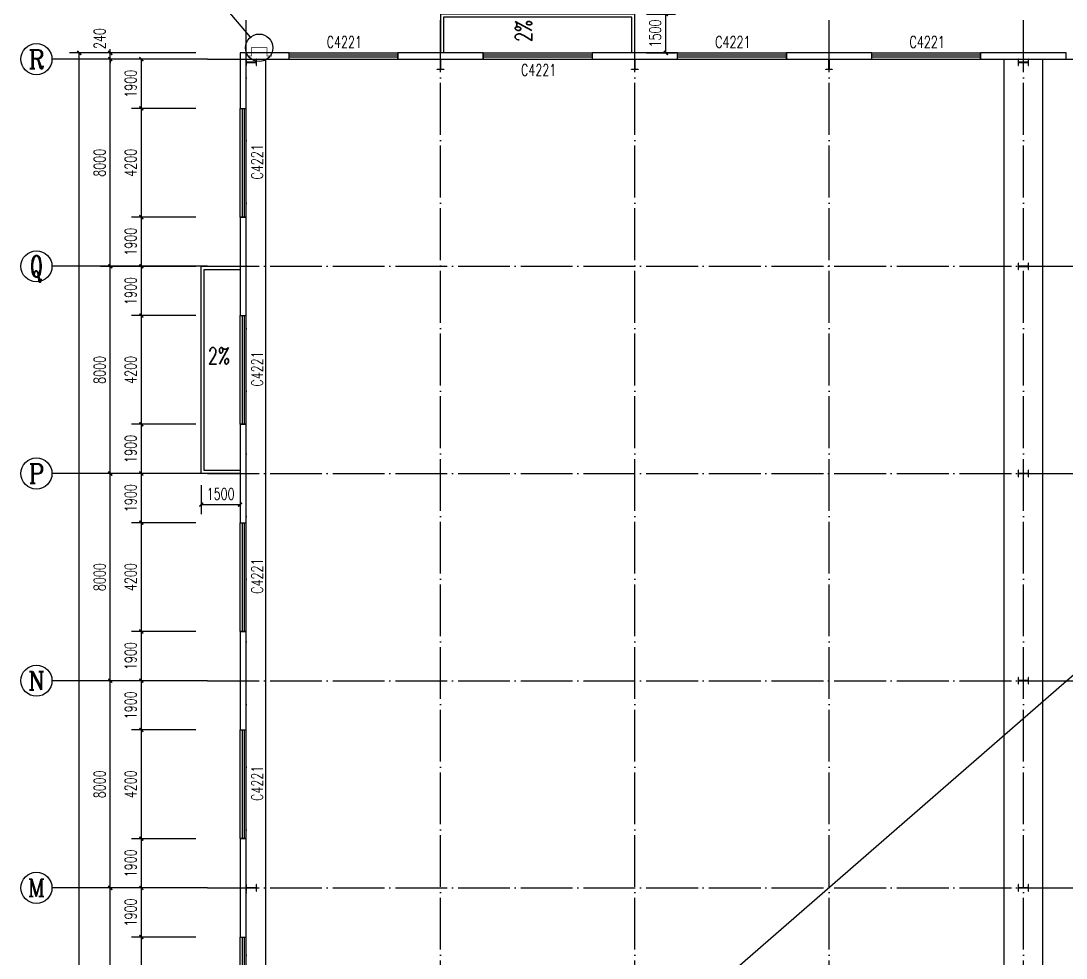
# Model space of a CAD drawing. Extents: x 14591016 to 15383666, y -730593 to -510197.
# Drawn here: x 14781366 to 14821716, y -621354 to -585166 of the extents above; entities that cross this region are included whole.
import ezdxf
from ezdxf.enums import TextEntityAlignment as Align

# ---------------------------------------------------------------- set-up
doc = ezdxf.new("R2010")
doc.units = 0
doc.header["$LTSCALE"] = 1000
doc.header["$MEASUREMENT"] = 0
doc.linetypes.add('DASH', pattern=[0.35, 0.25, -0.1])
doc.linetypes.add('DOTE', pattern=[2.42, 2, -0.2, 0.02, -0.2])
for name, color, linetype in [('AXIS', 3, 'Continuous'), ('AXIS_TEXT', 7, 'Continuous'), ('COLUMN', 2, 'Continuous'), ('DIM_LEAD', 3, 'Continuous'), ('DIM_SYMB', 3, 'Continuous'), ('DOTE', 1, 'DOTE'), ('PUB_DIM', 3, 'Continuous'), ('PUB_TEXT', 7, 'Continuous'), ('WALL-PARAPET', 6, 'Continuous'), ('WINDOW', 4, 'Continuous'), ('WINDOW_TEXT', 7, 'Continuous')]:
    doc.layers.add(name, color=color, linetype=linetype)
doc.styles.add('_TCH_AXIS', font='COMPLEX', dxfattribs={"bigfont": 'GBCBIG'})
doc.styles.add('_TCH_DIM', font='SIMPLEX', dxfattribs={"bigfont": 'GBCBIG'})
doc.styles.add('_TCH_DIM_T3', font='SIMPLEX', dxfattribs={"width": 0.705882, "bigfont": 'GBCBIG'})
doc.styles.add('_TCH_WINDOW', font='SIMPLEX', dxfattribs={"height": 3.5, "bigfont": 'GBCBIG'})
doc.styles.add('COMPLEX', font='COMPLEX')
doc.dimstyles.new('_TCH_ARCH&&150', dxfattribs={"dimtxt": 446.25, "dimasz": 150, "dimexe": 375, "dimexo": 450, "dimgap": 189.375, "dimtad": 1, "dimdec": 0, "dimzin": 0, "dimdsep": 46, "dimtxsty": '_TCH_DIM_T3', "dimblk": 'ARCHTICK', "dimcen": 0.09, "dimclrt": 7, "dimazin": 2, "dimtfac": 1, "dimtdec": 0, "dimtix": 1, "dimtmove": 2, "dimatfit": 3, "dimfxl": 0, "dimtolj": 1, "dimtzin": 0, "dimarcsym": 0})

# ---------------------------------------------------------------- blocks, each defined once
blk = doc.blocks.new('A$C797E1D2B')
at = {"layer": 'COLUMN'}
h = blk.add_hatch(color=256, dxfattribs=at)
h.paths.add_polyline_path([(125, 400), (250, 400), (250, 388), (130, 388), (130, 200), (125, 200)])
h.paths.add_polyline_path([(0, 400), (125, 400), (125, 200), (120, 200), (120, 388), (0, 388)])
h.paths.add_polyline_path([(0, 12), (120, 12), (120, 200), (125, 200), (125, 0), (0, 0)])
h.paths.add_polyline_path([(125, 200), (130, 200), (130, 12), (250, 12), (250, 0), (125, 0)])
blk.add_lwpolyline([(250, 0), (250, 12), (130, 12), (130, 388), (250, 388), (250, 400), (0, 400), (0, 388), (120, 388), (120, 12), (0, 12), (0, 0)], close=True, dxfattribs=at)
blk = doc.blocks.new('$TCHSYS$WIN2D')
for p, q in [((-0.5, 0.5), (0.5, 0.5)), ((-0.5, 0.5), (-0.5, -0.5)), ((0.5, 0.5), (0.5, -0.5)), ((0.5, 0.1667), (-0.5, 0.1667)), ((0.5, -0.1667), (-0.5, -0.1667)), ((-0.5, -0.5), (0.5, -0.5))]:
    blk.add_line(p, q)
blk = doc.blocks.new('_AXISO')
blk.add_circle((0, 0), 0.5)
at = {"layer": 'AXIS_TEXT', "style": 'COMPLEX', "width": 1.041667}
blk.add_attdef('A', text='', height=0.56, dxfattribs=at).set_placement((-0.25, -0.28), (0.25, -0.28), align=Align.FIT)
blk = doc.blocks.new('_ArchTick')
at = {"color": 0, "linetype": 'ByBlock', "const_width": 0.4}
blk.add_lwpolyline([(-0.5, -0.5), (0.5, 0.5)], dxfattribs=at)
blk = doc.blocks.new('*D145')
at = {"layer": 'AXIS', "color": 0, "lineweight": -2}
for p, q in [((14788116, -586403), (14783241, -586403)), ((14783616, -706883), (14783616, -586403)), ((14788116, -706883), (14783241, -706883))]:
    blk.add_line(p, q, dxfattribs=at)
at = {"layer": 'Defpoints', "color": 0}
for p in [(14783616, -586403), (14788566, -586403), (14788566, -706883)]:
    blk.add_point(p, dxfattribs=at)
at = {"layer": 'AXIS', "color": 0, "lineweight": -2, "xscale": 150, "yscale": 150, "zscale": 150}
for p, rotation in [((14783616, -586403), 90), ((14783616, -706883), 270)]:
    blk.add_blockref('_ArchTick', p, dxfattribs=dict(at, rotation=rotation))
at = {"layer": 'AXIS', "color": 7, "insert": (14783204, -646643), "char_height": 446.2, "attachment_point": 5, "rotation": 90, "style": '_TCH_DIM_T3'}
blk.add_mtext('\\A1;120480', dxfattribs=at)
blk = doc.blocks.new('*D157')
at = {"layer": 'AXIS', "color": 0, "lineweight": -2}
for p, q in [((14788116, -618643), (14784441, -618643)), ((14784816, -626643), (14784816, -618643)), ((14788116, -626643), (14784441, -626643))]:
    blk.add_line(p, q, dxfattribs=at)
at = {"layer": 'Defpoints', "color": 0}
for p in [(14784816, -618643), (14788566, -618643), (14788566, -626643)]:
    blk.add_point(p, dxfattribs=at)
at = {"layer": 'AXIS', "color": 0, "lineweight": -2, "xscale": 150, "yscale": 150, "zscale": 150}
for p, rotation in [((14784816, -618643), 90), ((14784816, -626643), 270)]:
    blk.add_blockref('_ArchTick', p, dxfattribs=dict(at, rotation=rotation))
at = {"layer": 'AXIS', "color": 7, "insert": (14784404, -622643), "char_height": 446.2, "attachment_point": 5, "rotation": 90, "style": '_TCH_DIM_T3'}
blk.add_mtext('\\A1;8000', dxfattribs=at)
blk = doc.blocks.new('*D158')
at = {"layer": 'AXIS', "color": 0, "lineweight": -2}
for p, q in [((14788116, -610643), (14784441, -610643)), ((14784816, -618643), (14784816, -610643)), ((14788116, -618643), (14784441, -618643))]:
    blk.add_line(p, q, dxfattribs=at)
at = {"layer": 'Defpoints', "color": 0}
for p in [(14784816, -610643), (14788566, -610643), (14788566, -618643)]:
    blk.add_point(p, dxfattribs=at)
at = {"layer": 'AXIS', "color": 0, "lineweight": -2, "xscale": 150, "yscale": 150, "zscale": 150}
for p, rotation in [((14784816, -610643), 90), ((14784816, -618643), 270)]:
    blk.add_blockref('_ArchTick', p, dxfattribs=dict(at, rotation=rotation))
at = {"layer": 'AXIS', "color": 7, "insert": (14784404, -614643), "char_height": 446.2, "attachment_point": 5, "rotation": 90, "style": '_TCH_DIM_T3'}
blk.add_mtext('\\A1;8000', dxfattribs=at)
blk = doc.blocks.new('*D159')
at = {"layer": 'AXIS', "color": 0, "lineweight": -2}
for p, q in [((14788116, -602643), (14784441, -602643)), ((14784816, -610643), (14784816, -602643)), ((14788116, -610643), (14784441, -610643))]:
    blk.add_line(p, q, dxfattribs=at)
at = {"layer": 'Defpoints', "color": 0}
for p in [(14784816, -602643), (14788566, -602643), (14788566, -610643)]:
    blk.add_point(p, dxfattribs=at)
at = {"layer": 'AXIS', "color": 0, "lineweight": -2, "xscale": 150, "yscale": 150, "zscale": 150}
for p, rotation in [((14784816, -602643), 90), ((14784816, -610643), 270)]:
    blk.add_blockref('_ArchTick', p, dxfattribs=dict(at, rotation=rotation))
at = {"layer": 'AXIS', "color": 7, "insert": (14784404, -606643), "char_height": 446.2, "attachment_point": 5, "rotation": 90, "style": '_TCH_DIM_T3'}
blk.add_mtext('\\A1;8000', dxfattribs=at)
blk = doc.blocks.new('*D160')
at = {"layer": 'AXIS', "color": 0, "lineweight": -2}
for p, q in [((14788116, -594643), (14784441, -594643)), ((14784816, -602643), (14784816, -594643)), ((14788116, -602643), (14784441, -602643))]:
    blk.add_line(p, q, dxfattribs=at)
at = {"layer": 'Defpoints', "color": 0}
for p in [(14784816, -594643), (14788566, -594643), (14788566, -602643)]:
    blk.add_point(p, dxfattribs=at)
at = {"layer": 'AXIS', "color": 0, "lineweight": -2, "xscale": 150, "yscale": 150, "zscale": 150}
for p, rotation in [((14784816, -594643), 90), ((14784816, -602643), 270)]:
    blk.add_blockref('_ArchTick', p, dxfattribs=dict(at, rotation=rotation))
at = {"layer": 'AXIS', "color": 7, "insert": (14784404, -598643), "char_height": 446.2, "attachment_point": 5, "rotation": 90, "style": '_TCH_DIM_T3'}
blk.add_mtext('\\A1;8000', dxfattribs=at)
blk = doc.blocks.new('*D161')
at = {"layer": 'AXIS', "color": 0, "lineweight": -2}
for p, q in [((14788116, -586643), (14784441, -586643)), ((14784816, -594643), (14784816, -586643)), ((14788116, -594643), (14784441, -594643))]:
    blk.add_line(p, q, dxfattribs=at)
at = {"layer": 'Defpoints', "color": 0}
for p in [(14784816, -586643), (14788566, -586643), (14788566, -594643)]:
    blk.add_point(p, dxfattribs=at)
at = {"layer": 'AXIS', "color": 0, "lineweight": -2, "xscale": 150, "yscale": 150, "zscale": 150}
for p, rotation in [((14784816, -586643), 90), ((14784816, -594643), 270)]:
    blk.add_blockref('_ArchTick', p, dxfattribs=dict(at, rotation=rotation))
at = {"layer": 'AXIS', "color": 7, "insert": (14784404, -590643), "char_height": 446.2, "attachment_point": 5, "rotation": 90, "style": '_TCH_DIM_T3'}
blk.add_mtext('\\A1;8000', dxfattribs=at)
blk = doc.blocks.new('*D162')
at = {"layer": 'AXIS', "color": 0, "lineweight": -2}
for p, q in [((14784816, -586403), (14784816, -586253)), ((14788116, -586403), (14784441, -586403)), ((14788116, -586643), (14784441, -586643)), ((14784816, -586643), (14784816, -586403)), ((14784816, -586643), (14784816, -586793))]:
    blk.add_line(p, q, dxfattribs=at)
at = {"layer": 'Defpoints', "color": 0}
for p in [(14784816, -586403), (14788566, -586403), (14788566, -586643)]:
    blk.add_point(p, dxfattribs=at)
at = {"layer": 'AXIS', "color": 0, "lineweight": -2, "xscale": 150, "yscale": 150, "zscale": 150}
for p, rotation in [((14784816, -586403), 270), ((14784816, -586643), 90)]:
    blk.add_blockref('_ArchTick', p, dxfattribs=dict(at, rotation=rotation))
at = {"layer": 'AXIS', "color": 7, "insert": (14784404, -585848), "char_height": 446.2, "attachment_point": 5, "rotation": 90, "style": '_TCH_DIM_T3'}
blk.add_mtext('\\A1;240', dxfattribs=at)
blk = doc.blocks.new('*D401')
at = {"layer": 'Defpoints', "color": 0}
for p in [(14805066, -584903), (14806266, -584903), (14805066, -586403)]:
    blk.add_point(p, dxfattribs=at)
at = {"layer": 'PUB_DIM', "color": 0, "lineweight": -2}
for p, q in [((14805516, -584903), (14806641, -584903)), ((14806266, -586403), (14806266, -584903)), ((14805516, -586403), (14806641, -586403))]:
    blk.add_line(p, q, dxfattribs=at)
at = {"layer": 'PUB_DIM', "color": 0, "lineweight": -2, "xscale": 150, "yscale": 150, "zscale": 150}
for p, rotation in [((14806266, -584903), 90), ((14806266, -586403), 270)]:
    blk.add_blockref('_ArchTick', p, dxfattribs=dict(at, rotation=rotation))
at = {"layer": 'PUB_DIM', "color": 7, "insert": (14805854, -585653), "char_height": 446.2, "attachment_point": 5, "rotation": 90, "style": '_TCH_DIM_T3'}
blk.add_mtext('\\A1;1500', dxfattribs=at)
blk = doc.blocks.new('*D402')
at = {"layer": 'Defpoints', "color": 0}
for p in [(14788326, -602643), (14789826, -602643), (14789826, -603843)]:
    blk.add_point(p, dxfattribs=at)
at = {"layer": 'PUB_DIM', "color": 0, "lineweight": -2}
for p, q in [((14788326, -603093), (14788326, -604218)), ((14789826, -603093), (14789826, -604218)), ((14788326, -603843), (14789826, -603843))]:
    blk.add_line(p, q, dxfattribs=at)
at = {"layer": 'PUB_DIM', "color": 0, "lineweight": -2, "xscale": 150, "yscale": 150, "zscale": 150, "rotation": 180}
blk.add_blockref('_ArchTick', (14788326, -603843), dxfattribs=at)
at = {"layer": 'PUB_DIM', "color": 0, "lineweight": -2, "xscale": 150, "yscale": 150, "zscale": 150}
blk.add_blockref('_ArchTick', (14789826, -603843), dxfattribs=at)
at = {"layer": 'PUB_DIM', "color": 7, "insert": (14789076, -603430), "char_height": 446.2, "attachment_point": 5, "style": '_TCH_DIM_T3'}
blk.add_mtext('\\A1;1500', dxfattribs=at)
blk = doc.blocks.new('*D436')
at = {"layer": 'Defpoints', "color": 0}
for p in [(14786016, -620543), (14788566, -620543), (14788566, -624743)]:
    blk.add_point(p, dxfattribs=at)
at = {"layer": 'PUB_DIM', "color": 0, "lineweight": -2}
for p, q in [((14788116, -620543), (14785641, -620543)), ((14786016, -624743), (14786016, -620543)), ((14788116, -624743), (14785641, -624743))]:
    blk.add_line(p, q, dxfattribs=at)
at = {"layer": 'PUB_DIM', "color": 0, "lineweight": -2, "xscale": 150, "yscale": 150, "zscale": 150}
for p, rotation in [((14786016, -620543), 90), ((14786016, -624743), 270)]:
    blk.add_blockref('_ArchTick', p, dxfattribs=dict(at, rotation=rotation))
at = {"layer": 'PUB_DIM', "color": 7, "insert": (14785604, -622643), "char_height": 446.2, "attachment_point": 5, "rotation": 90, "style": '_TCH_DIM_T3'}
blk.add_mtext('\\A1;4200', dxfattribs=at)
blk = doc.blocks.new('*D437')
at = {"layer": 'Defpoints', "color": 0}
for p in [(14786016, -618643), (14788566, -618643), (14788566, -620543)]:
    blk.add_point(p, dxfattribs=at)
at = {"layer": 'PUB_DIM', "color": 0, "lineweight": -2}
for p, q in [((14788116, -618643), (14785641, -618643)), ((14786016, -620543), (14786016, -618643)), ((14788116, -620543), (14785641, -620543))]:
    blk.add_line(p, q, dxfattribs=at)
at = {"layer": 'PUB_DIM', "color": 0, "lineweight": -2, "xscale": 150, "yscale": 150, "zscale": 150}
for p, rotation in [((14786016, -618643), 90), ((14786016, -620543), 270)]:
    blk.add_blockref('_ArchTick', p, dxfattribs=dict(at, rotation=rotation))
at = {"layer": 'PUB_DIM', "color": 7, "insert": (14785604, -619593), "char_height": 446.2, "attachment_point": 5, "rotation": 90, "style": '_TCH_DIM_T3'}
blk.add_mtext('\\A1;1900', dxfattribs=at)
blk = doc.blocks.new('*D438')
at = {"layer": 'Defpoints', "color": 0}
for p in [(14786016, -616743), (14788566, -616743), (14788566, -618643)]:
    blk.add_point(p, dxfattribs=at)
at = {"layer": 'PUB_DIM', "color": 0, "lineweight": -2}
for p, q in [((14788116, -616743), (14785641, -616743)), ((14786016, -618643), (14786016, -616743)), ((14788116, -618643), (14785641, -618643))]:
    blk.add_line(p, q, dxfattribs=at)
at = {"layer": 'PUB_DIM', "color": 0, "lineweight": -2, "xscale": 150, "yscale": 150, "zscale": 150}
for p, rotation in [((14786016, -616743), 90), ((14786016, -618643), 270)]:
    blk.add_blockref('_ArchTick', p, dxfattribs=dict(at, rotation=rotation))
at = {"layer": 'PUB_DIM', "color": 7, "insert": (14785604, -617693), "char_height": 446.2, "attachment_point": 5, "rotation": 90, "style": '_TCH_DIM_T3'}
blk.add_mtext('\\A1;1900', dxfattribs=at)
blk = doc.blocks.new('*D439')
at = {"layer": 'Defpoints', "color": 0}
for p in [(14786016, -612543), (14788566, -612543), (14788566, -616743)]:
    blk.add_point(p, dxfattribs=at)
at = {"layer": 'PUB_DIM', "color": 0, "lineweight": -2}
for p, q in [((14788116, -612543), (14785641, -612543)), ((14786016, -616743), (14786016, -612543)), ((14788116, -616743), (14785641, -616743))]:
    blk.add_line(p, q, dxfattribs=at)
at = {"layer": 'PUB_DIM', "color": 0, "lineweight": -2, "xscale": 150, "yscale": 150, "zscale": 150}
for p, rotation in [((14786016, -612543), 90), ((14786016, -616743), 270)]:
    blk.add_blockref('_ArchTick', p, dxfattribs=dict(at, rotation=rotation))
at = {"layer": 'PUB_DIM', "color": 7, "insert": (14785604, -614643), "char_height": 446.2, "attachment_point": 5, "rotation": 90, "style": '_TCH_DIM_T3'}
blk.add_mtext('\\A1;4200', dxfattribs=at)
blk = doc.blocks.new('*D440')
at = {"layer": 'Defpoints', "color": 0}
for p in [(14786016, -610643), (14788566, -610643), (14788566, -612543)]:
    blk.add_point(p, dxfattribs=at)
at = {"layer": 'PUB_DIM', "color": 0, "lineweight": -2}
for p, q in [((14788116, -610643), (14785641, -610643)), ((14786016, -612543), (14786016, -610643)), ((14788116, -612543), (14785641, -612543))]:
    blk.add_line(p, q, dxfattribs=at)
at = {"layer": 'PUB_DIM', "color": 0, "lineweight": -2, "xscale": 150, "yscale": 150, "zscale": 150}
for p, rotation in [((14786016, -610643), 90), ((14786016, -612543), 270)]:
    blk.add_blockref('_ArchTick', p, dxfattribs=dict(at, rotation=rotation))
at = {"layer": 'PUB_DIM', "color": 7, "insert": (14785604, -611593), "char_height": 446.2, "attachment_point": 5, "rotation": 90, "style": '_TCH_DIM_T3'}
blk.add_mtext('\\A1;1900', dxfattribs=at)
blk = doc.blocks.new('*D441')
at = {"layer": 'Defpoints', "color": 0}
for p in [(14786016, -608743), (14788566, -608743), (14788566, -610643)]:
    blk.add_point(p, dxfattribs=at)
at = {"layer": 'PUB_DIM', "color": 0, "lineweight": -2}
for p, q in [((14788116, -608743), (14785641, -608743)), ((14786016, -610643), (14786016, -608743)), ((14788116, -610643), (14785641, -610643))]:
    blk.add_line(p, q, dxfattribs=at)
at = {"layer": 'PUB_DIM', "color": 0, "lineweight": -2, "xscale": 150, "yscale": 150, "zscale": 150}
for p, rotation in [((14786016, -608743), 90), ((14786016, -610643), 270)]:
    blk.add_blockref('_ArchTick', p, dxfattribs=dict(at, rotation=rotation))
at = {"layer": 'PUB_DIM', "color": 7, "insert": (14785604, -609693), "char_height": 446.2, "attachment_point": 5, "rotation": 90, "style": '_TCH_DIM_T3'}
blk.add_mtext('\\A1;1900', dxfattribs=at)
blk = doc.blocks.new('*D442')
at = {"layer": 'Defpoints', "color": 0}
for p in [(14786016, -604543), (14788566, -604543), (14788566, -608743)]:
    blk.add_point(p, dxfattribs=at)
at = {"layer": 'PUB_DIM', "color": 0, "lineweight": -2}
for p, q in [((14788116, -604543), (14785641, -604543)), ((14786016, -608743), (14786016, -604543)), ((14788116, -608743), (14785641, -608743))]:
    blk.add_line(p, q, dxfattribs=at)
at = {"layer": 'PUB_DIM', "color": 0, "lineweight": -2, "xscale": 150, "yscale": 150, "zscale": 150}
for p, rotation in [((14786016, -604543), 90), ((14786016, -608743), 270)]:
    blk.add_blockref('_ArchTick', p, dxfattribs=dict(at, rotation=rotation))
at = {"layer": 'PUB_DIM', "color": 7, "insert": (14785604, -606643), "char_height": 446.2, "attachment_point": 5, "rotation": 90, "style": '_TCH_DIM_T3'}
blk.add_mtext('\\A1;4200', dxfattribs=at)
blk = doc.blocks.new('*D443')
at = {"layer": 'Defpoints', "color": 0}
for p in [(14786016, -602643), (14788566, -602643), (14788566, -604543)]:
    blk.add_point(p, dxfattribs=at)
at = {"layer": 'PUB_DIM', "color": 0, "lineweight": -2}
for p, q in [((14788116, -602643), (14785641, -602643)), ((14786016, -604543), (14786016, -602643)), ((14788116, -604543), (14785641, -604543))]:
    blk.add_line(p, q, dxfattribs=at)
at = {"layer": 'PUB_DIM', "color": 0, "lineweight": -2, "xscale": 150, "yscale": 150, "zscale": 150}
for p, rotation in [((14786016, -602643), 90), ((14786016, -604543), 270)]:
    blk.add_blockref('_ArchTick', p, dxfattribs=dict(at, rotation=rotation))
at = {"layer": 'PUB_DIM', "color": 7, "insert": (14785604, -603593), "char_height": 446.2, "attachment_point": 5, "rotation": 90, "style": '_TCH_DIM_T3'}
blk.add_mtext('\\A1;1900', dxfattribs=at)
blk = doc.blocks.new('*D444')
at = {"layer": 'Defpoints', "color": 0}
for p in [(14786016, -600743), (14788566, -600743), (14788566, -602643)]:
    blk.add_point(p, dxfattribs=at)
at = {"layer": 'PUB_DIM', "color": 0, "lineweight": -2}
for p, q in [((14788116, -600743), (14785641, -600743)), ((14786016, -602643), (14786016, -600743)), ((14788116, -602643), (14785641, -602643))]:
    blk.add_line(p, q, dxfattribs=at)
at = {"layer": 'PUB_DIM', "color": 0, "lineweight": -2, "xscale": 150, "yscale": 150, "zscale": 150}
for p, rotation in [((14786016, -600743), 90), ((14786016, -602643), 270)]:
    blk.add_blockref('_ArchTick', p, dxfattribs=dict(at, rotation=rotation))
at = {"layer": 'PUB_DIM', "color": 7, "insert": (14785604, -601693), "char_height": 446.2, "attachment_point": 5, "rotation": 90, "style": '_TCH_DIM_T3'}
blk.add_mtext('\\A1;1900', dxfattribs=at)
blk = doc.blocks.new('*D445')
at = {"layer": 'Defpoints', "color": 0}
for p in [(14786016, -596543), (14788566, -596543), (14788566, -600743)]:
    blk.add_point(p, dxfattribs=at)
at = {"layer": 'PUB_DIM', "color": 0, "lineweight": -2}
for p, q in [((14788116, -596543), (14785641, -596543)), ((14786016, -600743), (14786016, -596543)), ((14788116, -600743), (14785641, -600743))]:
    blk.add_line(p, q, dxfattribs=at)
at = {"layer": 'PUB_DIM', "color": 0, "lineweight": -2, "xscale": 150, "yscale": 150, "zscale": 150}
for p, rotation in [((14786016, -596543), 90), ((14786016, -600743), 270)]:
    blk.add_blockref('_ArchTick', p, dxfattribs=dict(at, rotation=rotation))
at = {"layer": 'PUB_DIM', "color": 7, "insert": (14785604, -598643), "char_height": 446.2, "attachment_point": 5, "rotation": 90, "style": '_TCH_DIM_T3'}
blk.add_mtext('\\A1;4200', dxfattribs=at)
blk = doc.blocks.new('*D446')
at = {"layer": 'Defpoints', "color": 0}
for p in [(14786016, -594643), (14788566, -594643), (14788566, -596543)]:
    blk.add_point(p, dxfattribs=at)
at = {"layer": 'PUB_DIM', "color": 0, "lineweight": -2}
for p, q in [((14788116, -594643), (14785641, -594643)), ((14786016, -596543), (14786016, -594643)), ((14788116, -596543), (14785641, -596543))]:
    blk.add_line(p, q, dxfattribs=at)
at = {"layer": 'PUB_DIM', "color": 0, "lineweight": -2, "xscale": 150, "yscale": 150, "zscale": 150}
for p, rotation in [((14786016, -594643), 90), ((14786016, -596543), 270)]:
    blk.add_blockref('_ArchTick', p, dxfattribs=dict(at, rotation=rotation))
at = {"layer": 'PUB_DIM', "color": 7, "insert": (14785604, -595593), "char_height": 446.2, "attachment_point": 5, "rotation": 90, "style": '_TCH_DIM_T3'}
blk.add_mtext('\\A1;1900', dxfattribs=at)
blk = doc.blocks.new('*D447')
at = {"layer": 'Defpoints', "color": 0}
for p in [(14786016, -592743), (14788566, -592743), (14788566, -594643)]:
    blk.add_point(p, dxfattribs=at)
at = {"layer": 'PUB_DIM', "color": 0, "lineweight": -2}
for p, q in [((14788116, -592743), (14785641, -592743)), ((14786016, -594643), (14786016, -592743)), ((14788116, -594643), (14785641, -594643))]:
    blk.add_line(p, q, dxfattribs=at)
at = {"layer": 'PUB_DIM', "color": 0, "lineweight": -2, "xscale": 150, "yscale": 150, "zscale": 150}
for p, rotation in [((14786016, -592743), 90), ((14786016, -594643), 270)]:
    blk.add_blockref('_ArchTick', p, dxfattribs=dict(at, rotation=rotation))
at = {"layer": 'PUB_DIM', "color": 7, "insert": (14785604, -593693), "char_height": 446.2, "attachment_point": 5, "rotation": 90, "style": '_TCH_DIM_T3'}
blk.add_mtext('\\A1;1900', dxfattribs=at)
blk = doc.blocks.new('*D448')
at = {"layer": 'Defpoints', "color": 0}
for p in [(14786016, -588543), (14788566, -588543), (14788566, -592743)]:
    blk.add_point(p, dxfattribs=at)
at = {"layer": 'PUB_DIM', "color": 0, "lineweight": -2}
for p, q in [((14788116, -588543), (14785641, -588543)), ((14786016, -592743), (14786016, -588543)), ((14788116, -592743), (14785641, -592743))]:
    blk.add_line(p, q, dxfattribs=at)
at = {"layer": 'PUB_DIM', "color": 0, "lineweight": -2, "xscale": 150, "yscale": 150, "zscale": 150}
for p, rotation in [((14786016, -588543), 90), ((14786016, -592743), 270)]:
    blk.add_blockref('_ArchTick', p, dxfattribs=dict(at, rotation=rotation))
at = {"layer": 'PUB_DIM', "color": 7, "insert": (14785604, -590643), "char_height": 446.2, "attachment_point": 5, "rotation": 90, "style": '_TCH_DIM_T3'}
blk.add_mtext('\\A1;4200', dxfattribs=at)
blk = doc.blocks.new('*D449')
at = {"layer": 'Defpoints', "color": 0}
for p in [(14786016, -586643), (14788566, -586643), (14788566, -588543)]:
    blk.add_point(p, dxfattribs=at)
at = {"layer": 'PUB_DIM', "color": 0, "lineweight": -2}
for p, q in [((14788116, -586643), (14785641, -586643)), ((14786016, -588543), (14786016, -586643)), ((14788116, -588543), (14785641, -588543))]:
    blk.add_line(p, q, dxfattribs=at)
at = {"layer": 'PUB_DIM', "color": 0, "lineweight": -2, "xscale": 150, "yscale": 150, "zscale": 150}
for p, rotation in [((14786016, -586643), 90), ((14786016, -588543), 270)]:
    blk.add_blockref('_ArchTick', p, dxfattribs=dict(at, rotation=rotation))
at = {"layer": 'PUB_DIM', "color": 7, "insert": (14785604, -587593), "char_height": 446.2, "attachment_point": 5, "rotation": 90, "style": '_TCH_DIM_T3'}
blk.add_mtext('\\A1;1900', dxfattribs=at)

msp = doc.modelspace()

# ---------------------------------------------------------------- linework, layer by layer
at = {"ltscale": 0.5}
for points in [[(14805066.1, -586402.5), (14805066.1, -584902.5), (14797566.1, -584902.5), (14797566.1, -586402.5)], [(14804946.1, -586402.5), (14804946.1, -585022.5), (14797686.1, -585022.5), (14797686.1, -586402.5)], [(14849316.1, -586642.5), (14803366.1, -626642.5), (14790816.1, -706642.5)], [(14789826.1, -602642.5), (14788326.1, -602642.5), (14788326.1, -594642.5), (14789826.1, -594642.5)], [(14789826.1, -602522.5), (14788446.1, -602522.5), (14788446.1, -594762.5), (14789826.1, -594762.5)]]:
    msp.add_lwpolyline(points, dxfattribs=at)
at = {"const_width": 30}
msp.add_lwpolyline([(14790066.1, -586522.5), (14790266.1, -586522.5), (14790266.1, -586202.5), (14790866.1, -586202.5), (14790866.1, -586522.5), (14791066.1, -586522.5)], dxfattribs=at)
at = {"linetype": 'DASH', "ltscale": 1.5, "const_width": 50}
for points in [[(14790816.1, -706642.5), (14790816.1, -586642.5)], [(14819316.1, -706642.5), (14819316.1, -586642.5)], [(14820816.1, -706642.5), (14820816.1, -586642.5)]]:
    msp.add_lwpolyline(points, dxfattribs=at)
at = {"layer": 'AXIS'}
for p, q in [((14788566.1, -586642.5), (14782566.1, -586642.5)), ((14788566.1, -594642.5), (14782566.1, -594642.5)), ((14788566.1, -602642.5), (14782566.1, -602642.5)), ((14788566.1, -610642.5), (14782566.1, -610642.5)), ((14788566.1, -618642.5), (14782566.1, -618642.5))]:
    msp.add_line(p, q, dxfattribs=at)
at = {"layer": 'DIM_LEAD'}
msp.add_line((14790224.5, -585797.1), (14787566.1, -582642.5), dxfattribs=at)
msp.add_circle((14790566.1, -586202.5), 530.2, dxfattribs=at)
at = {"layer": 'DIM_SYMB'}
for points in [[(14801316.1, -586122.5, 0, 0, 0), (14801316.1, -585472.5, 120, 0, 0), (14801316.1, -585022.5, 0, 0, 0)], [(14789546.1, -598642.5, 0, 0, 0), (14788896.1, -598642.5, 120, 0, 0), (14788446.1, -598642.5, 0, 0, 0)]]:
    msp.add_lwpolyline(points, format="xyseb", dxfattribs=at)
at = {"layer": 'DOTE'}
for p, q in [((14790066.1, -708142.5), (14790066.1, -585142.5)), ((14797566.1, -708142.5), (14797566.1, -585142.5)), ((14805066.1, -708142.5), (14805066.1, -585142.5)), ((14812566.1, -708142.5), (14812566.1, -585142.5)), ((14820066.1, -708142.5), (14820066.1, -585142.5)), ((14788566.1, -586642.5), (14851566.1, -586642.5)), ((14788566.1, -594642.5), (14851566.1, -594642.5)), ((14788566.1, -602642.5), (14851566.1, -602642.5)), ((14788566.1, -610642.5), (14851566.1, -610642.5)), ((14788566.1, -618642.5), (14851566.1, -618642.5))]:
    msp.add_line(p, q, dxfattribs=at)
at = {"layer": 'WALL-PARAPET'}
for p, q in [((14789826.1, -586402.5), (14789826.1, -588542.5)), ((14791716.1, -586402.5), (14789826.1, -586402.5)), ((14790066.1, -588542.5), (14790066.1, -586642.5)), ((14790066.1, -586642.5), (14791716.1, -586642.5)), ((14791716.1, -586642.5), (14791716.1, -586402.5)), ((14799216.1, -586402.5), (14795916.1, -586402.5)), ((14795916.1, -586402.5), (14795916.1, -586642.5)), ((14795916.1, -586642.5), (14799216.1, -586642.5)), ((14799216.1, -586642.5), (14799216.1, -586402.5)), ((14806716.1, -586402.5), (14803416.1, -586402.5)), ((14803416.1, -586402.5), (14803416.1, -586642.5)), ((14803416.1, -586642.5), (14806716.1, -586642.5)), ((14806716.1, -586642.5), (14806716.1, -586402.5)), ((14814216.1, -586402.5), (14810916.1, -586402.5)), ((14810916.1, -586402.5), (14810916.1, -586642.5)), ((14810916.1, -586642.5), (14814216.1, -586642.5)), ((14814216.1, -586642.5), (14814216.1, -586402.5)), ((14821716.1, -586402.5), (14818416.1, -586402.5)), ((14818416.1, -586402.5), (14818416.1, -586642.5)), ((14818416.1, -586642.5), (14821716.1, -586642.5)), ((14821716.1, -586642.5), (14821716.1, -586402.5)), ((14789826.1, -588542.5), (14790066.1, -588542.5)), ((14789826.1, -592742.5), (14789826.1, -596542.5)), ((14790066.1, -592742.5), (14789826.1, -592742.5)), ((14790066.1, -596542.5), (14790066.1, -592742.5)), ((14789826.1, -596542.5), (14790066.1, -596542.5)), ((14789826.1, -600742.5), (14789826.1, -604542.5)), ((14790066.1, -600742.5), (14789826.1, -600742.5)), ((14790066.1, -604542.5), (14790066.1, -600742.5)), ((14789826.1, -604542.5), (14790066.1, -604542.5)), ((14789826.1, -608742.5), (14789826.1, -612542.5)), ((14790066.1, -608742.5), (14789826.1, -608742.5)), ((14790066.1, -612542.5), (14790066.1, -608742.5)), ((14789826.1, -612542.5), (14790066.1, -612542.5)), ((14789826.1, -616742.5), (14789826.1, -620542.5)), ((14790066.1, -616742.5), (14789826.1, -616742.5)), ((14790066.1, -620542.5), (14790066.1, -616742.5)), ((14789826.1, -620542.5), (14790066.1, -620542.5))]:
    msp.add_line(p, q, dxfattribs=at)

# ---------------------------------------------------------------- block references
at = {"rotation": 270}
for p in [(14790066.1, -586642.5), (14819866.1, -586642.5), (14819866.1, -594517.5), (14819866.1, -602517.5), (14819866.1, -610517.5), (14790066.1, -618517.5), (14819866.1, -618517.5)]:
    msp.add_blockref('A$C797E1D2B', p, dxfattribs=at)
at = {"xscale": -1}
for p in [(14797691.1, -587042.5), (14805191.1, -587042.5), (14812691.1, -587042.5)]:
    msp.add_blockref('A$C797E1D2B', p, dxfattribs=at)
at = {"layer": 'AXIS'}
ref = msp.add_blockref('_AXISO', (14781966.1, -586642.5), dxfattribs=dict(at, xscale=1200, yscale=1200, zscale=1200))
ref.add_attrib('A', 'R', dxfattribs={"layer": 'AXIS_TEXT', "ltscale": 0.5, "height": 728.9, "style": '_TCH_AXIS'}).set_placement((14781653.8, -587007), (14782278.5, -587007), align=Align.FIT)
ref = msp.add_blockref('_AXISO', (14781966.1, -594642.5), dxfattribs=dict(at, xscale=1200, yscale=1200, zscale=1200))
ref.add_attrib('A', 'Q', dxfattribs={"layer": 'AXIS_TEXT', "ltscale": 0.5, "height": 817.6, "style": '_TCH_AXIS', "width": 0.807692}).set_placement((14781714.6, -595051.3), (14782217.7, -595051.3), align=Align.FIT)
ref = msp.add_blockref('_AXISO', (14781966.1, -602642.5), dxfattribs=dict(at, xscale=1200, yscale=1200, zscale=1200))
ref.add_attrib('A', 'P', dxfattribs={"layer": 'AXIS_TEXT', "ltscale": 0.5, "height": 746.2, "style": '_TCH_AXIS'}).set_placement((14781664.1, -603015.6), (14782268.2, -603015.6), align=Align.FIT)
ref = msp.add_blockref('_AXISO', (14781966.1, -610642.5), dxfattribs=dict(at, xscale=1200, yscale=1200, zscale=1200))
ref.add_attrib('A', 'N', dxfattribs={"layer": 'AXIS_TEXT', "ltscale": 0.5, "height": 711.9, "style": '_TCH_AXIS'}).set_placement((14781644.1, -610998.5), (14782288.2, -610998.5), align=Align.FIT)
ref = msp.add_blockref('_AXISO', (14781966.1, -618642.5), dxfattribs=dict(at, xscale=1200, yscale=1200, zscale=1200))
ref.add_attrib('A', 'M', dxfattribs={"layer": 'AXIS_TEXT', "ltscale": 0.5, "height": 678.8, "style": '_TCH_AXIS'}).set_placement((14781626.7, -618981.9), (14782305.6, -618981.9), align=Align.FIT)
at = {"layer": 'WINDOW'}
ref = msp.add_blockref('$TCHSYS$WIN2D', (14793816.1, -586522.5), dxfattribs=dict(at, xscale=-4200, yscale=240, zscale=-4200, rotation=180))
ref.add_attrib('A', 'C4221', (14793171.1, -586205.8), dxfattribs={"layer": 'WINDOW_TEXT', "ltscale": 0.5, "height": 446.25, "style": '_TCH_WINDOW', "width": 0.705882})
ref = msp.add_blockref('$TCHSYS$WIN2D', (14808816.1, -586522.5), dxfattribs=dict(at, xscale=-4200, yscale=240, zscale=-4200, rotation=180))
ref.add_attrib('A', 'C4221', (14808171.1, -586205.8), dxfattribs={"layer": 'WINDOW_TEXT', "ltscale": 0.5, "height": 446.25, "style": '_TCH_WINDOW', "width": 0.705882})
ref = msp.add_blockref('$TCHSYS$WIN2D', (14816316.1, -586522.5), dxfattribs=dict(at, xscale=-4200, yscale=240, zscale=-4200, rotation=180))
ref.add_attrib('A', 'C4221', (14815671.1, -586205.8), dxfattribs={"layer": 'WINDOW_TEXT', "ltscale": 0.5, "height": 446.25, "style": '_TCH_WINDOW', "width": 0.705882})
ref = msp.add_blockref('$TCHSYS$WIN2D', (14801316.1, -586522.5), dxfattribs=dict(at, xscale=-4200, yscale=-240, zscale=-4200, rotation=180))
ref.add_attrib('A', 'C4221', (14800671.1, -587285.5), dxfattribs={"layer": 'WINDOW_TEXT', "ltscale": 0.5, "height": 446.25, "style": '_TCH_WINDOW', "width": 0.705882})
ref = msp.add_blockref('$TCHSYS$WIN2D', (14789946.1, -590642.5), dxfattribs=dict(at, xscale=-4200, yscale=-240, zscale=-4200, rotation=270))
ref.add_attrib('A', 'C4221', (14790709.1, -591287.5), dxfattribs={"layer": 'WINDOW_TEXT', "ltscale": 0.5, "height": 446.25, "rotation": 90, "style": '_TCH_WINDOW', "width": 0.705882})
ref = msp.add_blockref('$TCHSYS$WIN2D', (14789946.1, -598642.5), dxfattribs=dict(at, xscale=-4200, yscale=-240, zscale=-4200, rotation=270))
ref.add_attrib('A', 'C4221', (14790709.1, -599287.5), dxfattribs={"layer": 'WINDOW_TEXT', "ltscale": 0.5, "height": 446.25, "rotation": 90, "style": '_TCH_WINDOW', "width": 0.705882})
ref = msp.add_blockref('$TCHSYS$WIN2D', (14789946.1, -606642.5), dxfattribs=dict(at, xscale=-4200, yscale=-240, zscale=-4200, rotation=270))
ref.add_attrib('A', 'C4221', (14790709.1, -607287.5), dxfattribs={"layer": 'WINDOW_TEXT', "ltscale": 0.5, "height": 446.25, "rotation": 90, "style": '_TCH_WINDOW', "width": 0.705882})
ref = msp.add_blockref('$TCHSYS$WIN2D', (14789946.1, -614642.5), dxfattribs=dict(at, xscale=-4200, yscale=-240, zscale=-4200, rotation=270))
ref.add_attrib('A', 'C4221', (14790709.1, -615287.5), dxfattribs={"layer": 'WINDOW_TEXT', "ltscale": 0.5, "height": 446.25, "rotation": 90, "style": '_TCH_WINDOW', "width": 0.705882})
ref = msp.add_blockref('$TCHSYS$WIN2D', (14789946.1, -622642.5), dxfattribs=dict(at, xscale=-4200, yscale=-240, zscale=-4200, rotation=270))
ref.add_attrib('A', 'C4221', (14790709.1, -623287.5), dxfattribs={"layer": 'WINDOW_TEXT', "ltscale": 0.5, "height": 446.25, "rotation": 90, "style": '_TCH_WINDOW', "width": 0.705882})

# ---------------------------------------------------------------- texts
at = {"layer": 'PUB_TEXT', "style": '_TCH_DIM', "width": 0.705882}
msp.add_text('2%%%', height=637.5, rotation=90, dxfattribs=at).set_placement((14801091.1, -585979.7))
msp.add_text('2%%%', height=637.5, dxfattribs=at).set_placement((14788589, -598417.5))

# ---------------------------------------------------------------- dimensions: what is measured, and where the dimension line sits
at = {"layer": 'AXIS'}
dim = msp.add_linear_dim(base=(14784816.1, -586402.5), p1=(14788566.1, -586642.5), p2=(14788566.1, -586402.5), angle=90, text='240', dimstyle='_TCH_ARCH&&150', dxfattribs=at)
dim.commit()
dim.dimension.update_dxf_attribs({"geometry": '*D162', "text_midpoint": (14784403.6, -585847.5), "dimtype": 161})
for p1, p2, distance, text, picture, middle in [((14788566.1, -706882.5), (14788566.1, -586402.5), 4950, '120480', '*D145', (14783203.6, -646642.5)), ((14788566.1, -594642.5), (14788566.1, -586642.5), 3750, '8000', '*D161', (14784403.6, -590642.5)), ((14788566.1, -602642.5), (14788566.1, -594642.5), 3750, '8000', '*D160', (14784403.6, -598642.5)), ((14788566.1, -610642.5), (14788566.1, -602642.5), 3750, '8000', '*D159', (14784403.6, -606642.5)), ((14788566.1, -618642.5), (14788566.1, -610642.5), 3750, '8000', '*D158', (14784403.6, -614642.5)), ((14788566.1, -626642.5), (14788566.1, -618642.5), 3750, '8000', '*D157', (14784403.6, -622642.5))]:
    dim = msp.add_aligned_dim(p1=p1, p2=p2, distance=distance, text=text, dimstyle='_TCH_ARCH&&150', dxfattribs=at)
    dim.commit()
    dim.dimension.update_dxf_attribs({"geometry": picture, "text_midpoint": middle})
at = {"layer": 'PUB_DIM'}
for p1, p2, distance, text, picture, middle in [((14805066.1, -586402.5), (14805066.1, -584902.5), -1200, '1500', '*D401', (14805853.6, -585652.5)), ((14788566.1, -588542.5), (14788566.1, -586642.5), 2550, '1900', '*D449', (14785603.6, -587592.5)), ((14788566.1, -592742.5), (14788566.1, -588542.5), 2550, '4200', '*D448', (14785603.6, -590642.5)), ((14788566.1, -594642.5), (14788566.1, -592742.5), 2550, '1900', '*D447', (14785603.6, -593692.5)), ((14788566.1, -596542.5), (14788566.1, -594642.5), 2550, '1900', '*D446', (14785603.6, -595592.5)), ((14788566.1, -600742.5), (14788566.1, -596542.5), 2550, '4200', '*D445', (14785603.6, -598642.5)), ((14788566.1, -602642.5), (14788566.1, -600742.5), 2550, '1900', '*D444', (14785603.6, -601692.5)), ((14788566.1, -604542.5), (14788566.1, -602642.5), 2550, '1900', '*D443', (14785603.6, -603592.5)), ((14788326.1, -602642.5), (14789826.1, -602642.5), -1200, '1500', '*D402', (14789076.1, -603430)), ((14788566.1, -608742.5), (14788566.1, -604542.5), 2550, '4200', '*D442', (14785603.6, -606642.5)), ((14788566.1, -610642.5), (14788566.1, -608742.5), 2550, '1900', '*D441', (14785603.6, -609692.5)), ((14788566.1, -612542.5), (14788566.1, -610642.5), 2550, '1900', '*D440', (14785603.6, -611592.5)), ((14788566.1, -616742.5), (14788566.1, -612542.5), 2550, '4200', '*D439', (14785603.6, -614642.5)), ((14788566.1, -618642.5), (14788566.1, -616742.5), 2550, '1900', '*D438', (14785603.6, -617692.5)), ((14788566.1, -620542.5), (14788566.1, -618642.5), 2550, '1900', '*D437', (14785603.6, -619592.5)), ((14788566.1, -624742.5), (14788566.1, -620542.5), 2550, '4200', '*D436', (14785603.6, -622642.5))]:
    dim = msp.add_aligned_dim(p1=p1, p2=p2, distance=distance, text=text, dimstyle='_TCH_ARCH&&150', dxfattribs=at)
    dim.commit()
    dim.dimension.update_dxf_attribs({"geometry": picture, "text_midpoint": middle})

doc.saveas('drawing.dxf')
